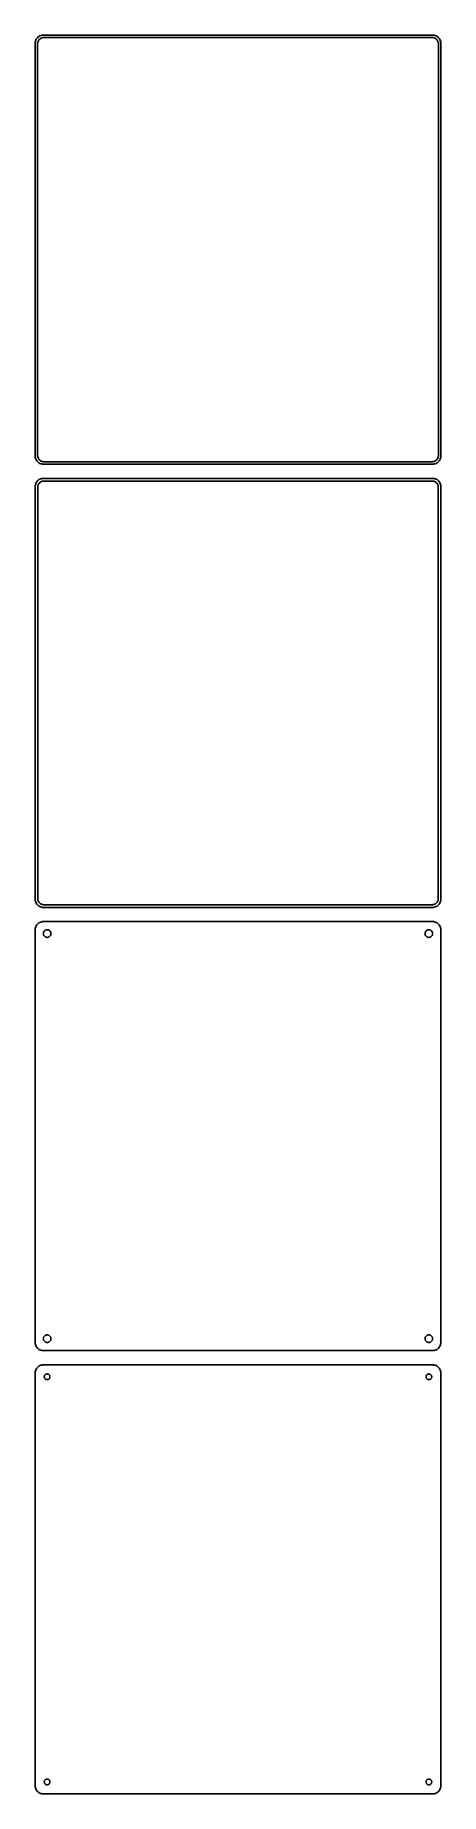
# Model space of a CAD drawing. Header units: metres. Extents: x -128 to 128, y 702 to 1809.
import ezdxf

# ---------------------------------------------------------------- set-up
doc = ezdxf.new("R2010")
doc.units = ezdxf.units.M

msp = doc.modelspace()

# ---------------------------------------------------------------- linework, layer by layer
for p, q in [((-127.461, 1804.63), (-127.5, 1804)), ((-127.343, 1805.24), (-127.461, 1804.63)), ((-127.149, 1805.84), (-127.343, 1805.24)), ((-126.882, 1806.41), (-127.149, 1805.84)), ((-126.545, 1806.94), (-126.882, 1806.41)), ((-126.145, 1807.42), (-126.545, 1806.94)), ((-125.687, 1807.85), (-126.145, 1807.42)), ((-125.968, 1804), (-125.874, 1804.49)), ((-125.874, 1804.49), (-125.719, 1804.97)), ((-125.719, 1804.97), (-125.505, 1805.43)), ((-125.179, 1808.22), (-125.687, 1807.85)), ((-125.505, 1805.43), (-125.236, 1805.85)), ((-125.236, 1805.85), (-124.916, 1806.24)), ((-124.629, 1808.52), (-125.179, 1808.22)), ((-124.916, 1806.24), (-124.55, 1806.58)), ((-124.045, 1808.76), (-124.629, 1808.52)), ((-124.55, 1806.58), (-124.143, 1806.88)), ((-124.143, 1806.88), (-123.703, 1807.12)), ((-123.437, 1808.91), (-124.045, 1808.76)), ((-123.703, 1807.12), (-123.236, 1807.3)), ((-122.814, 1808.99), (-123.437, 1808.91)), ((-123.236, 1807.3), (-122.75, 1807.43)), ((122.814, 1808.99), (-122.814, 1808.99)), ((-122.75, 1807.43), (-122.251, 1807.49)), ((-122.251, 1807.49), (122.251, 1807.49)), ((122.251, 1807.49), (122.75, 1807.43)), ((122.75, 1807.43), (123.236, 1807.3)), ((123.437, 1808.91), (122.814, 1808.99)), ((123.236, 1807.3), (123.703, 1807.12)), ((124.045, 1808.76), (123.437, 1808.91)), ((123.703, 1807.12), (124.143, 1806.88)), ((124.629, 1808.52), (124.045, 1808.76)), ((124.143, 1806.88), (124.55, 1806.58)), ((124.55, 1806.58), (124.916, 1806.24)), ((125.179, 1808.22), (124.629, 1808.52)), ((124.916, 1806.24), (125.236, 1805.85)), ((125.687, 1807.85), (125.179, 1808.22)), ((125.236, 1805.85), (125.505, 1805.43)), ((125.505, 1805.43), (125.719, 1804.97)), ((126.145, 1807.42), (125.687, 1807.85)), ((125.719, 1804.97), (125.874, 1804.49)), ((125.874, 1804.49), (125.968, 1804)), ((126.545, 1806.94), (126.145, 1807.42)), ((126.882, 1806.41), (126.545, 1806.94)), ((127.149, 1805.84), (126.882, 1806.41)), ((127.343, 1805.24), (127.149, 1805.84)), ((127.461, 1804.63), (127.343, 1805.24)), ((127.5, 1804), (127.461, 1804.63)), ((-127.5, 1804), (-127.5, 1544)), ((-126, 1803.5), (-125.968, 1804)), ((-126, 1544.5), (-126, 1803.5)), ((125.968, 1804), (126, 1803.5)), ((126, 1803.5), (126, 1544.5)), ((127.5, 1544), (127.5, 1804)), ((-127.5, 1544), (-127.461, 1543.37)), ((-127.461, 1543.37), (-127.343, 1542.76)), ((-127.343, 1542.76), (-127.149, 1542.16)), ((-127.149, 1542.16), (-126.882, 1541.59)), ((-126.882, 1541.59), (-126.545, 1541.06)), ((-126.545, 1541.06), (-126.145, 1540.58)), ((-126.145, 1540.58), (-125.687, 1540.15)), ((-125.968, 1544), (-126, 1544.5)), ((-125.874, 1543.51), (-125.968, 1544)), ((-125.719, 1543.03), (-125.874, 1543.51)), ((-125.505, 1542.57), (-125.719, 1543.03)), ((-125.687, 1540.15), (-125.179, 1539.78)), ((-125.236, 1542.15), (-125.505, 1542.57)), ((-124.916, 1541.76), (-125.236, 1542.15)), ((-125.179, 1539.78), (-124.629, 1539.48)), ((-124.55, 1541.42), (-124.916, 1541.76)), ((-124.629, 1539.48), (-124.045, 1539.24)), ((-124.143, 1541.12), (-124.55, 1541.42)), ((-123.703, 1540.88), (-124.143, 1541.12)), ((-124.045, 1539.24), (-123.437, 1539.09)), ((-123.236, 1540.7), (-123.703, 1540.88)), ((-123.437, 1539.09), (-122.814, 1539.01)), ((-122.75, 1540.57), (-123.236, 1540.7)), ((-122.814, 1539.01), (122.814, 1539.01)), ((-122.251, 1540.51), (-122.75, 1540.57)), ((122.251, 1540.51), (-122.251, 1540.51)), ((122.75, 1540.57), (122.251, 1540.51)), ((123.236, 1540.7), (122.75, 1540.57)), ((122.814, 1539.01), (123.437, 1539.09)), ((123.703, 1540.88), (123.236, 1540.7)), ((123.437, 1539.09), (124.045, 1539.24)), ((124.143, 1541.12), (123.703, 1540.88)), ((124.045, 1539.24), (124.629, 1539.48)), ((124.55, 1541.42), (124.143, 1541.12)), ((124.916, 1541.76), (124.55, 1541.42)), ((124.629, 1539.48), (125.179, 1539.78)), ((125.236, 1542.15), (124.916, 1541.76)), ((125.179, 1539.78), (125.687, 1540.15)), ((125.505, 1542.57), (125.236, 1542.15)), ((125.719, 1543.03), (125.505, 1542.57)), ((125.687, 1540.15), (126.145, 1540.58)), ((125.874, 1543.51), (125.719, 1543.03)), ((125.968, 1544), (125.874, 1543.51)), ((126, 1544.5), (125.968, 1544)), ((126.145, 1540.58), (126.545, 1541.06)), ((126.545, 1541.06), (126.882, 1541.59)), ((126.882, 1541.59), (127.149, 1542.16)), ((127.149, 1542.16), (127.343, 1542.76)), ((127.343, 1542.76), (127.461, 1543.37)), ((127.461, 1543.37), (127.5, 1544)), ((-126.545, 1527.94), (-126.882, 1527.41)), ((-126.145, 1528.42), (-126.545, 1527.94)), ((-125.687, 1528.85), (-126.145, 1528.42)), ((-125.179, 1529.22), (-125.687, 1528.85)), ((-124.629, 1529.52), (-125.179, 1529.22)), ((-124.045, 1529.76), (-124.629, 1529.52)), ((-124.469, 1527.48), (-124.075, 1527.77)), ((-124.075, 1527.77), (-123.649, 1528)), ((-123.437, 1529.91), (-124.045, 1529.76)), ((-123.649, 1528), (-123.197, 1528.18)), ((-122.814, 1529.99), (-123.437, 1529.91)), ((-123.197, 1528.18), (-122.726, 1528.3)), ((122.814, 1529.99), (-122.814, 1529.99)), ((-122.726, 1528.3), (-122.243, 1528.36)), ((-122.243, 1528.36), (122.243, 1528.36)), ((122.243, 1528.36), (122.726, 1528.3)), ((122.726, 1528.3), (123.197, 1528.18)), ((123.437, 1529.91), (122.814, 1529.99)), ((123.197, 1528.18), (123.649, 1528)), ((124.045, 1529.76), (123.437, 1529.91)), ((123.649, 1528), (124.075, 1527.77)), ((124.629, 1529.52), (124.045, 1529.76)), ((124.075, 1527.77), (124.469, 1527.48)), ((125.179, 1529.22), (124.629, 1529.52)), ((125.687, 1528.85), (125.179, 1529.22)), ((126.145, 1528.42), (125.687, 1528.85)), ((126.545, 1527.94), (126.145, 1528.42)), ((126.882, 1527.41), (126.545, 1527.94)), ((-127.461, 1525.63), (-127.5, 1525)), ((-127.5, 1525), (-127.5, 1265)), ((-127.343, 1526.24), (-127.461, 1525.63)), ((-127.149, 1526.84), (-127.343, 1526.24)), ((-126.882, 1527.41), (-127.149, 1526.84)), ((-125.873, 1524.5), (-125.842, 1524.99)), ((-125.873, 1265.5), (-125.873, 1524.5)), ((-125.842, 1524.99), (-125.751, 1525.46)), ((-125.751, 1525.46), (-125.601, 1525.93)), ((-125.601, 1525.93), (-125.394, 1526.37)), ((-125.394, 1526.37), (-125.133, 1526.78)), ((-125.133, 1526.78), (-124.823, 1527.15)), ((-124.823, 1527.15), (-124.469, 1527.48)), ((124.469, 1527.48), (124.823, 1527.15)), ((124.823, 1527.15), (125.133, 1526.78)), ((125.133, 1526.78), (125.394, 1526.37)), ((125.394, 1526.37), (125.601, 1525.93)), ((125.601, 1525.93), (125.751, 1525.46)), ((125.751, 1525.46), (125.842, 1524.99)), ((125.842, 1524.99), (125.873, 1524.5)), ((125.873, 1524.5), (125.873, 1265.5)), ((127.149, 1526.84), (126.882, 1527.41)), ((127.343, 1526.24), (127.149, 1526.84)), ((127.461, 1525.63), (127.343, 1526.24)), ((127.5, 1525), (127.461, 1525.63)), ((127.5, 1265), (127.5, 1525)), ((-127.5, 1265), (-127.461, 1264.37)), ((-127.461, 1264.37), (-127.343, 1263.76)), ((-127.343, 1263.76), (-127.149, 1263.16)), ((-127.149, 1263.16), (-126.882, 1262.59)), ((-126.882, 1262.59), (-126.545, 1262.06)), ((-126.545, 1262.06), (-126.145, 1261.58)), ((-125.842, 1265.01), (-125.873, 1265.5)), ((-125.751, 1264.54), (-125.842, 1265.01)), ((-125.601, 1264.07), (-125.751, 1264.54)), ((-125.394, 1263.63), (-125.601, 1264.07)), ((-125.133, 1263.22), (-125.394, 1263.63)), ((-124.823, 1262.85), (-125.133, 1263.22)), ((-124.469, 1262.52), (-124.823, 1262.85)), ((-124.075, 1262.23), (-124.469, 1262.52)), ((-123.649, 1262), (-124.075, 1262.23)), ((-123.197, 1261.82), (-123.649, 1262)), ((123.649, 1262), (123.197, 1261.82)), ((124.075, 1262.23), (123.649, 1262)), ((124.469, 1262.52), (124.075, 1262.23)), ((124.823, 1262.85), (124.469, 1262.52)), ((125.133, 1263.22), (124.823, 1262.85)), ((125.394, 1263.63), (125.133, 1263.22)), ((125.601, 1264.07), (125.394, 1263.63)), ((125.751, 1264.54), (125.601, 1264.07)), ((125.842, 1265.01), (125.751, 1264.54)), ((125.873, 1265.5), (125.842, 1265.01)), ((126.145, 1261.58), (126.545, 1262.06)), ((126.545, 1262.06), (126.882, 1262.59)), ((126.882, 1262.59), (127.149, 1263.16)), ((127.149, 1263.16), (127.343, 1263.76)), ((127.343, 1263.76), (127.461, 1264.37)), ((127.461, 1264.37), (127.5, 1265)), ((-126.145, 1261.58), (-125.687, 1261.15)), ((-125.687, 1261.15), (-125.179, 1260.78)), ((-125.179, 1260.78), (-124.629, 1260.48)), ((-124.629, 1260.48), (-124.045, 1260.24)), ((-124.045, 1260.24), (-123.437, 1260.09)), ((-123.437, 1250.91), (-124.045, 1250.76)), ((-123.437, 1260.09), (-122.814, 1260.01)), ((-122.814, 1250.99), (-123.437, 1250.91)), ((-122.726, 1261.7), (-123.197, 1261.82)), ((-122.814, 1260.01), (122.814, 1260.01)), ((122.814, 1250.99), (-122.814, 1250.99)), ((-122.243, 1261.64), (-122.726, 1261.7)), ((122.243, 1261.64), (-122.243, 1261.64)), ((122.726, 1261.7), (122.243, 1261.64)), ((123.197, 1261.82), (122.726, 1261.7)), ((122.814, 1260.01), (123.437, 1260.09)), ((123.437, 1250.91), (122.814, 1250.99)), ((123.437, 1260.09), (124.045, 1260.24)), ((124.045, 1250.76), (123.437, 1250.91)), ((124.045, 1260.24), (124.629, 1260.48)), ((124.629, 1260.48), (125.179, 1260.78)), ((125.179, 1260.78), (125.687, 1261.15)), ((125.687, 1261.15), (126.145, 1261.58)), ((-127.461, 1246.63), (-127.5, 1246)), ((-127.5, 1246), (-127.5, 986)), ((-127.343, 1247.24), (-127.461, 1246.63)), ((-127.149, 1247.84), (-127.343, 1247.24)), ((-126.882, 1248.41), (-127.149, 1247.84)), ((-126.545, 1248.94), (-126.882, 1248.41)), ((-126.145, 1249.42), (-126.545, 1248.94)), ((-125.687, 1249.85), (-126.145, 1249.42)), ((-125.179, 1250.22), (-125.687, 1249.85)), ((-124.629, 1250.52), (-125.179, 1250.22)), ((-124.045, 1250.76), (-124.629, 1250.52)), ((-122.4, 1243.5), (-122.381, 1243.8)), ((-122.381, 1243.2), (-122.4, 1243.5)), ((-122.381, 1243.8), (-122.325, 1244.1)), ((-122.325, 1242.9), (-122.381, 1243.2)), ((-122.325, 1244.1), (-122.231, 1244.38)), ((-122.231, 1242.62), (-122.325, 1242.9)), ((-122.231, 1244.38), (-122.103, 1244.66)), ((-122.103, 1242.34), (-122.231, 1242.62)), ((-122.103, 1244.66), (-121.942, 1244.91)), ((-121.942, 1242.09), (-122.103, 1242.34)), ((-121.942, 1244.91), (-121.75, 1245.14)), ((-121.75, 1241.86), (-121.942, 1242.09)), ((-121.75, 1245.14), (-121.53, 1245.35)), ((-121.53, 1241.65), (-121.75, 1241.86)), ((-121.53, 1245.35), (-121.286, 1245.53)), ((-121.286, 1241.47), (-121.53, 1241.65)), ((-121.286, 1245.53), (-121.022, 1245.67)), ((-121.022, 1241.33), (-121.286, 1241.47)), ((-121.022, 1245.67), (-120.742, 1245.78)), ((-120.742, 1241.22), (-121.022, 1241.33)), ((-120.742, 1245.78), (-120.45, 1245.86)), ((-120.45, 1241.14), (-120.742, 1241.22)), ((-120.45, 1245.86), (-120.151, 1245.9)), ((-120.151, 1241.1), (-120.45, 1241.14)), ((-120.151, 1245.9), (-119.849, 1245.9)), ((-119.849, 1241.1), (-120.151, 1241.1)), ((-119.849, 1245.9), (-119.55, 1245.86)), ((-119.55, 1241.14), (-119.849, 1241.1)), ((-119.55, 1245.86), (-119.258, 1245.78)), ((-119.258, 1241.22), (-119.55, 1241.14)), ((-119.258, 1245.78), (-118.978, 1245.67)), ((-118.978, 1241.33), (-119.258, 1241.22)), ((-118.978, 1245.67), (-118.714, 1245.53)), ((-118.714, 1241.47), (-118.978, 1241.33)), ((-118.714, 1245.53), (-118.47, 1245.35)), ((-118.47, 1241.65), (-118.714, 1241.47)), ((-118.47, 1245.35), (-118.25, 1245.14)), ((-118.25, 1241.86), (-118.47, 1241.65)), ((-118.25, 1245.14), (-118.058, 1244.91)), ((-118.058, 1242.09), (-118.25, 1241.86)), ((-118.058, 1244.91), (-117.897, 1244.66)), ((-117.897, 1242.34), (-118.058, 1242.09)), ((-117.897, 1244.66), (-117.769, 1244.38)), ((-117.769, 1242.62), (-117.897, 1242.34)), ((-117.769, 1244.38), (-117.675, 1244.1)), ((-117.675, 1242.9), (-117.769, 1242.62)), ((-117.675, 1244.1), (-117.619, 1243.8)), ((-117.619, 1243.2), (-117.675, 1242.9)), ((-117.619, 1243.8), (-117.6, 1243.5)), ((-117.6, 1243.5), (-117.619, 1243.2)), ((117.6, 1243.5), (117.619, 1243.8)), ((117.619, 1243.2), (117.6, 1243.5)), ((117.619, 1243.8), (117.675, 1244.1)), ((117.675, 1242.9), (117.619, 1243.2)), ((117.675, 1244.1), (117.769, 1244.38)), ((117.769, 1242.62), (117.675, 1242.9)), ((117.769, 1244.38), (117.897, 1244.66)), ((117.897, 1242.34), (117.769, 1242.62)), ((117.897, 1244.66), (118.058, 1244.91)), ((118.058, 1242.09), (117.897, 1242.34)), ((118.058, 1244.91), (118.25, 1245.14)), ((118.25, 1241.86), (118.058, 1242.09)), ((118.25, 1245.14), (118.47, 1245.35)), ((118.47, 1241.65), (118.25, 1241.86)), ((118.47, 1245.35), (118.714, 1245.53)), ((118.714, 1241.47), (118.47, 1241.65)), ((118.714, 1245.53), (118.978, 1245.67)), ((118.978, 1241.33), (118.714, 1241.47)), ((118.978, 1245.67), (119.258, 1245.78)), ((119.258, 1241.22), (118.978, 1241.33)), ((119.258, 1245.78), (119.55, 1245.86)), ((119.55, 1241.14), (119.258, 1241.22)), ((119.55, 1245.86), (119.849, 1245.9)), ((119.849, 1241.1), (119.55, 1241.14)), ((119.849, 1245.9), (120.151, 1245.9)), ((120.151, 1241.1), (119.849, 1241.1)), ((120.151, 1245.9), (120.45, 1245.86)), ((120.45, 1241.14), (120.151, 1241.1)), ((120.45, 1245.86), (120.742, 1245.78)), ((120.742, 1241.22), (120.45, 1241.14)), ((120.742, 1245.78), (121.022, 1245.67)), ((121.022, 1241.33), (120.742, 1241.22)), ((121.022, 1245.67), (121.286, 1245.53)), ((121.286, 1241.47), (121.022, 1241.33)), ((121.286, 1245.53), (121.53, 1245.35)), ((121.53, 1241.65), (121.286, 1241.47)), ((121.53, 1245.35), (121.75, 1245.14)), ((121.75, 1241.86), (121.53, 1241.65)), ((121.75, 1245.14), (121.942, 1244.91)), ((121.942, 1242.09), (121.75, 1241.86)), ((121.942, 1244.91), (122.103, 1244.66)), ((122.103, 1242.34), (121.942, 1242.09)), ((122.103, 1244.66), (122.231, 1244.38)), ((122.231, 1242.62), (122.103, 1242.34)), ((122.231, 1244.38), (122.325, 1244.1)), ((122.325, 1242.9), (122.231, 1242.62)), ((122.325, 1244.1), (122.381, 1243.8)), ((122.381, 1243.2), (122.325, 1242.9)), ((122.381, 1243.8), (122.4, 1243.5)), ((122.4, 1243.5), (122.381, 1243.2)), ((124.629, 1250.52), (124.045, 1250.76)), ((125.179, 1250.22), (124.629, 1250.52)), ((125.687, 1249.85), (125.179, 1250.22)), ((126.145, 1249.42), (125.687, 1249.85)), ((126.545, 1248.94), (126.145, 1249.42)), ((126.882, 1248.41), (126.545, 1248.94)), ((127.149, 1247.84), (126.882, 1248.41)), ((127.343, 1247.24), (127.149, 1247.84)), ((127.461, 1246.63), (127.343, 1247.24)), ((127.5, 1246), (127.461, 1246.63)), ((127.5, 986), (127.5, 1246)), ((-127.5, 986), (-127.461, 985.373)), ((-127.461, 985.373), (-127.343, 984.757)), ((-122.4, 988.5), (-122.381, 988.801)), ((-122.381, 988.199), (-122.4, 988.5)), ((-122.381, 988.801), (-122.325, 989.097)), ((-122.325, 987.903), (-122.381, 988.199)), ((-122.325, 989.097), (-122.231, 989.383)), ((-122.231, 987.617), (-122.325, 987.903)), ((-122.231, 989.383), (-122.103, 989.656)), ((-122.103, 987.344), (-122.231, 987.617)), ((-122.103, 989.656), (-121.942, 989.911)), ((-121.942, 987.089), (-122.103, 987.344)), ((-121.942, 989.911), (-121.75, 990.143)), ((-121.75, 986.857), (-121.942, 987.089)), ((-121.75, 990.143), (-121.53, 990.349)), ((-121.53, 986.651), (-121.75, 986.857)), ((-121.53, 990.349), (-121.286, 990.526)), ((-121.286, 986.474), (-121.53, 986.651)), ((-121.286, 990.526), (-121.022, 990.672)), ((-121.022, 986.328), (-121.286, 986.474)), ((-121.022, 990.672), (-120.742, 990.783)), ((-120.742, 986.217), (-121.022, 986.328)), ((-120.742, 990.783), (-120.45, 990.857)), ((-120.45, 986.143), (-120.742, 986.217)), ((-120.45, 990.857), (-120.151, 990.895)), ((-120.151, 986.105), (-120.45, 986.143)), ((-120.151, 990.895), (-119.849, 990.895)), ((-119.849, 986.105), (-120.151, 986.105)), ((-119.849, 990.895), (-119.55, 990.857)), ((-119.55, 986.143), (-119.849, 986.105)), ((-119.55, 990.857), (-119.258, 990.783)), ((-119.258, 986.217), (-119.55, 986.143)), ((-119.258, 990.783), (-118.978, 990.672)), ((-118.978, 986.328), (-119.258, 986.217)), ((-118.978, 990.672), (-118.714, 990.526)), ((-118.714, 986.474), (-118.978, 986.328)), ((-118.714, 990.526), (-118.47, 990.349)), ((-118.47, 986.651), (-118.714, 986.474)), ((-118.47, 990.349), (-118.25, 990.143)), ((-118.25, 986.857), (-118.47, 986.651)), ((-118.25, 990.143), (-118.058, 989.911)), ((-118.058, 987.089), (-118.25, 986.857)), ((-118.058, 989.911), (-117.897, 989.656)), ((-117.897, 987.344), (-118.058, 987.089)), ((-117.897, 989.656), (-117.769, 989.383)), ((-117.769, 987.617), (-117.897, 987.344)), ((-117.769, 989.383), (-117.675, 989.097)), ((-117.675, 987.903), (-117.769, 987.617)), ((-117.675, 989.097), (-117.619, 988.801)), ((-117.619, 988.199), (-117.675, 987.903)), ((-117.619, 988.801), (-117.6, 988.5)), ((-117.6, 988.5), (-117.619, 988.199)), ((117.6, 988.5), (117.619, 988.801)), ((117.619, 988.199), (117.6, 988.5)), ((117.619, 988.801), (117.675, 989.097)), ((117.675, 987.903), (117.619, 988.199)), ((117.675, 989.097), (117.769, 989.383)), ((117.769, 987.617), (117.675, 987.903)), ((117.769, 989.383), (117.897, 989.656)), ((117.897, 987.344), (117.769, 987.617)), ((117.897, 989.656), (118.058, 989.911)), ((118.058, 987.089), (117.897, 987.344)), ((118.058, 989.911), (118.25, 990.143)), ((118.25, 986.857), (118.058, 987.089)), ((118.25, 990.143), (118.47, 990.349)), ((118.47, 986.651), (118.25, 986.857)), ((118.47, 990.349), (118.714, 990.526)), ((118.714, 986.474), (118.47, 986.651)), ((118.714, 990.526), (118.978, 990.672)), ((118.978, 986.328), (118.714, 986.474)), ((118.978, 990.672), (119.258, 990.783)), ((119.258, 986.217), (118.978, 986.328)), ((119.258, 990.783), (119.55, 990.857)), ((119.55, 986.143), (119.258, 986.217)), ((119.55, 990.857), (119.849, 990.895)), ((119.849, 986.105), (119.55, 986.143)), ((119.849, 990.895), (120.151, 990.895)), ((120.151, 986.105), (119.849, 986.105)), ((120.151, 990.895), (120.45, 990.857)), ((120.45, 986.143), (120.151, 986.105)), ((120.45, 990.857), (120.742, 990.783)), ((120.742, 986.217), (120.45, 986.143)), ((120.742, 990.783), (121.022, 990.672)), ((121.022, 986.328), (120.742, 986.217)), ((121.022, 990.672), (121.286, 990.526)), ((121.286, 986.474), (121.022, 986.328)), ((121.286, 990.526), (121.53, 990.349)), ((121.53, 986.651), (121.286, 986.474)), ((121.53, 990.349), (121.75, 990.143)), ((121.75, 986.857), (121.53, 986.651)), ((121.75, 990.143), (121.942, 989.911)), ((121.942, 987.089), (121.75, 986.857)), ((121.942, 989.911), (122.103, 989.656)), ((122.103, 987.344), (121.942, 987.089)), ((122.103, 989.656), (122.231, 989.383)), ((122.231, 987.617), (122.103, 987.344)), ((122.231, 989.383), (122.325, 989.097)), ((122.325, 987.903), (122.231, 987.617)), ((122.325, 989.097), (122.381, 988.801)), ((122.381, 988.199), (122.325, 987.903)), ((122.381, 988.801), (122.4, 988.5)), ((122.4, 988.5), (122.381, 988.199)), ((127.343, 984.757), (127.461, 985.373)), ((127.461, 985.373), (127.5, 986)), ((-127.343, 984.757), (-127.149, 984.159)), ((-127.149, 984.159), (-126.882, 983.591)), ((-126.882, 983.591), (-126.545, 983.061)), ((-126.545, 983.061), (-126.145, 982.577)), ((-126.145, 982.577), (-125.687, 982.147)), ((-125.687, 982.147), (-125.179, 981.778)), ((-125.179, 981.778), (-124.629, 981.476)), ((-124.629, 981.476), (-124.045, 981.245)), ((-124.045, 981.245), (-123.437, 981.089)), ((-123.437, 981.089), (-122.814, 981.01)), ((-122.814, 981.01), (122.814, 981.01)), ((122.814, 981.01), (123.437, 981.089)), ((123.437, 981.089), (124.045, 981.245)), ((124.045, 981.245), (124.629, 981.476)), ((124.629, 981.476), (125.179, 981.778)), ((125.179, 981.778), (125.687, 982.147)), ((125.687, 982.147), (126.145, 982.577)), ((126.145, 982.577), (126.545, 983.061)), ((126.545, 983.061), (126.882, 983.591)), ((126.882, 983.591), (127.149, 984.159)), ((127.149, 984.159), (127.343, 984.757)), ((-127.461, 967.627), (-127.5, 967)), ((-127.5, 967), (-127.5, 707)), ((-127.343, 968.243), (-127.461, 967.627)), ((-127.149, 968.841), (-127.343, 968.243)), ((-126.882, 969.409), (-127.149, 968.841)), ((-126.545, 969.939), (-126.882, 969.409)), ((-126.145, 970.423), (-126.545, 969.939)), ((-125.687, 970.853), (-126.145, 970.423)), ((-125.179, 971.222), (-125.687, 970.853)), ((-124.629, 971.524), (-125.179, 971.222)), ((-124.045, 971.755), (-124.629, 971.524)), ((-123.437, 971.911), (-124.045, 971.755)), ((-122.814, 971.99), (-123.437, 971.911)), ((122.814, 971.99), (-122.814, 971.99)), ((-121.8, 964.5), (-121.786, 964.726)), ((-121.786, 964.274), (-121.8, 964.5)), ((-121.786, 964.726), (-121.743, 964.948)), ((-121.743, 964.052), (-121.786, 964.274)), ((-121.743, 964.948), (-121.674, 965.163)), ((-121.674, 963.837), (-121.743, 964.052)), ((-121.674, 965.163), (-121.577, 965.367)), ((-121.577, 963.633), (-121.674, 963.837)), ((-121.577, 965.367), (-121.456, 965.558)), ((-121.456, 963.442), (-121.577, 963.633)), ((-121.456, 965.558), (-121.312, 965.732)), ((-121.312, 963.268), (-121.456, 963.442)), ((-121.312, 965.732), (-121.147, 965.887)), ((-121.147, 963.113), (-121.312, 963.268)), ((-121.147, 965.887), (-120.964, 966.02)), ((-120.964, 962.98), (-121.147, 963.113)), ((-120.964, 966.02), (-120.766, 966.129)), ((-120.766, 966.129), (-120.556, 966.212)), ((-120.556, 966.212), (-120.337, 966.268)), ((-120.337, 966.268), (-120.113, 966.296)), ((-120.113, 966.296), (-119.887, 966.296)), ((-119.887, 966.296), (-119.663, 966.268)), ((-119.663, 966.268), (-119.444, 966.212)), ((-119.444, 966.212), (-119.234, 966.129)), ((-119.234, 966.129), (-119.036, 966.02)), ((-119.036, 966.02), (-118.853, 965.887)), ((-118.853, 963.113), (-119.036, 962.98)), ((-118.853, 965.887), (-118.688, 965.732)), ((-118.688, 963.268), (-118.853, 963.113)), ((-118.688, 965.732), (-118.544, 965.558)), ((-118.544, 963.442), (-118.688, 963.268)), ((-118.544, 965.558), (-118.423, 965.367)), ((-118.423, 963.633), (-118.544, 963.442)), ((-118.423, 965.367), (-118.326, 965.163)), ((-118.326, 963.837), (-118.423, 963.633)), ((-118.326, 965.163), (-118.257, 964.948)), ((-118.257, 964.052), (-118.326, 963.837)), ((-118.257, 964.948), (-118.214, 964.726)), ((-118.214, 964.274), (-118.257, 964.052)), ((-118.214, 964.726), (-118.2, 964.5)), ((-118.2, 964.5), (-118.214, 964.274)), ((118.2, 964.5), (118.214, 964.726)), ((118.214, 964.274), (118.2, 964.5)), ((118.214, 964.726), (118.257, 964.948)), ((118.257, 964.052), (118.214, 964.274)), ((118.257, 964.948), (118.326, 965.163)), ((118.326, 963.837), (118.257, 964.052)), ((118.326, 965.163), (118.423, 965.367)), ((118.423, 963.633), (118.326, 963.837)), ((118.423, 965.367), (118.544, 965.558)), ((118.544, 963.442), (118.423, 963.633)), ((118.544, 965.558), (118.688, 965.732)), ((118.688, 963.268), (118.544, 963.442)), ((118.688, 965.732), (118.853, 965.887)), ((118.853, 963.113), (118.688, 963.268)), ((118.853, 965.887), (119.036, 966.02)), ((119.036, 962.98), (118.853, 963.113)), ((119.036, 966.02), (119.234, 966.129)), ((119.234, 966.129), (119.444, 966.212)), ((119.444, 966.212), (119.663, 966.268)), ((119.663, 966.268), (119.887, 966.296)), ((119.887, 966.296), (120.113, 966.296)), ((120.113, 966.296), (120.337, 966.268)), ((120.337, 966.268), (120.556, 966.212)), ((120.556, 966.212), (120.766, 966.129)), ((120.766, 966.129), (120.964, 966.02)), ((120.964, 966.02), (121.147, 965.887)), ((121.147, 963.113), (120.964, 962.98)), ((121.147, 965.887), (121.312, 965.732)), ((121.312, 963.268), (121.147, 963.113)), ((121.312, 965.732), (121.456, 965.558)), ((121.456, 963.442), (121.312, 963.268)), ((121.456, 965.558), (121.577, 965.367)), ((121.577, 963.633), (121.456, 963.442)), ((121.577, 965.367), (121.674, 965.163)), ((121.674, 963.837), (121.577, 963.633)), ((121.674, 965.163), (121.743, 964.948)), ((121.743, 964.052), (121.674, 963.837)), ((121.743, 964.948), (121.786, 964.726)), ((121.786, 964.274), (121.743, 964.052)), ((121.786, 964.726), (121.8, 964.5)), ((121.8, 964.5), (121.786, 964.274)), ((123.437, 971.911), (122.814, 971.99)), ((124.045, 971.755), (123.437, 971.911)), ((124.629, 971.524), (124.045, 971.755)), ((125.179, 971.222), (124.629, 971.524)), ((125.687, 970.853), (125.179, 971.222)), ((126.145, 970.423), (125.687, 970.853)), ((126.545, 969.939), (126.145, 970.423)), ((126.882, 969.409), (126.545, 969.939)), ((127.149, 968.841), (126.882, 969.409)), ((127.343, 968.243), (127.149, 968.841)), ((127.461, 967.627), (127.343, 968.243)), ((127.5, 967), (127.461, 967.627)), ((127.5, 707), (127.5, 967)), ((-120.766, 962.871), (-120.964, 962.98)), ((-120.556, 962.788), (-120.766, 962.871)), ((-120.337, 962.732), (-120.556, 962.788)), ((-120.113, 962.704), (-120.337, 962.732)), ((-119.887, 962.704), (-120.113, 962.704)), ((-119.663, 962.732), (-119.887, 962.704)), ((-119.444, 962.788), (-119.663, 962.732)), ((-119.234, 962.871), (-119.444, 962.788)), ((-119.036, 962.98), (-119.234, 962.871)), ((119.234, 962.871), (119.036, 962.98)), ((119.444, 962.788), (119.234, 962.871)), ((119.663, 962.732), (119.444, 962.788)), ((119.887, 962.704), (119.663, 962.732)), ((120.113, 962.704), (119.887, 962.704)), ((120.337, 962.732), (120.113, 962.704)), ((120.556, 962.788), (120.337, 962.732)), ((120.766, 962.871), (120.556, 962.788)), ((120.964, 962.98), (120.766, 962.871)), ((-121.8, 709.5), (-121.786, 709.726)), ((-121.786, 709.274), (-121.8, 709.5)), ((-121.786, 709.726), (-121.743, 709.948)), ((-121.743, 709.052), (-121.786, 709.274)), ((-121.743, 709.948), (-121.674, 710.163)), ((-121.674, 708.837), (-121.743, 709.052)), ((-121.674, 710.163), (-121.577, 710.367)), ((-121.577, 708.633), (-121.674, 708.837)), ((-121.577, 710.367), (-121.456, 710.558)), ((-121.456, 708.442), (-121.577, 708.633)), ((-121.456, 710.558), (-121.312, 710.732)), ((-121.312, 710.732), (-121.147, 710.887)), ((-121.147, 710.887), (-120.964, 711.02)), ((-120.964, 711.02), (-120.766, 711.129)), ((-120.766, 711.129), (-120.556, 711.212)), ((-120.556, 711.212), (-120.337, 711.268)), ((-120.337, 711.268), (-120.113, 711.296)), ((-120.113, 711.296), (-119.887, 711.296)), ((-119.887, 711.296), (-119.663, 711.268)), ((-119.663, 711.268), (-119.444, 711.212)), ((-119.444, 711.212), (-119.234, 711.129)), ((-119.234, 711.129), (-119.036, 711.02)), ((-119.036, 711.02), (-118.853, 710.887)), ((-118.853, 710.887), (-118.688, 710.732)), ((-118.688, 710.732), (-118.544, 710.558)), ((-118.544, 710.558), (-118.423, 710.367)), ((-118.423, 708.633), (-118.544, 708.442)), ((-118.423, 710.367), (-118.326, 710.163)), ((-118.326, 708.837), (-118.423, 708.633)), ((-118.326, 710.163), (-118.257, 709.948)), ((-118.257, 709.052), (-118.326, 708.837)), ((-118.257, 709.948), (-118.214, 709.726)), ((-118.214, 709.274), (-118.257, 709.052)), ((-118.214, 709.726), (-118.2, 709.5)), ((-118.2, 709.5), (-118.214, 709.274)), ((118.2, 709.5), (118.214, 709.726)), ((118.214, 709.274), (118.2, 709.5)), ((118.214, 709.726), (118.257, 709.948)), ((118.257, 709.052), (118.214, 709.274)), ((118.257, 709.948), (118.326, 710.163)), ((118.326, 708.837), (118.257, 709.052)), ((118.326, 710.163), (118.423, 710.367)), ((118.423, 708.633), (118.326, 708.837)), ((118.423, 710.367), (118.544, 710.558)), ((118.544, 708.442), (118.423, 708.633)), ((118.544, 710.558), (118.688, 710.732)), ((118.688, 710.732), (118.853, 710.887)), ((118.853, 710.887), (119.036, 711.02)), ((119.036, 711.02), (119.234, 711.129)), ((119.234, 711.129), (119.444, 711.212)), ((119.444, 711.212), (119.663, 711.268)), ((119.663, 711.268), (119.887, 711.296)), ((119.887, 711.296), (120.113, 711.296)), ((120.113, 711.296), (120.337, 711.268)), ((120.337, 711.268), (120.556, 711.212)), ((120.556, 711.212), (120.766, 711.129)), ((120.766, 711.129), (120.964, 711.02)), ((120.964, 711.02), (121.147, 710.887)), ((121.147, 710.887), (121.312, 710.732)), ((121.312, 710.732), (121.456, 710.558)), ((121.456, 710.558), (121.577, 710.367)), ((121.577, 708.633), (121.456, 708.442)), ((121.577, 710.367), (121.674, 710.163)), ((121.674, 708.837), (121.577, 708.633)), ((121.674, 710.163), (121.743, 709.948)), ((121.743, 709.052), (121.674, 708.837)), ((121.743, 709.948), (121.786, 709.726)), ((121.786, 709.274), (121.743, 709.052)), ((121.786, 709.726), (121.8, 709.5)), ((121.8, 709.5), (121.786, 709.274)), ((-127.5, 707), (-127.461, 706.373)), ((-127.461, 706.373), (-127.343, 705.757)), ((-127.343, 705.757), (-127.149, 705.159)), ((-127.149, 705.159), (-126.882, 704.591)), ((-126.882, 704.591), (-126.545, 704.061)), ((-126.545, 704.061), (-126.145, 703.577)), ((-126.145, 703.577), (-125.687, 703.147)), ((-125.687, 703.147), (-125.179, 702.778)), ((-125.179, 702.778), (-124.629, 702.476)), ((-124.629, 702.476), (-124.045, 702.245)), ((-124.045, 702.245), (-123.437, 702.089)), ((-123.437, 702.089), (-122.814, 702.01)), ((-122.814, 702.01), (122.814, 702.01)), ((-121.312, 708.268), (-121.456, 708.442)), ((-121.147, 708.113), (-121.312, 708.268)), ((-120.964, 707.98), (-121.147, 708.113)), ((-120.766, 707.871), (-120.964, 707.98)), ((-120.556, 707.788), (-120.766, 707.871)), ((-120.337, 707.732), (-120.556, 707.788)), ((-120.113, 707.704), (-120.337, 707.732)), ((-119.887, 707.704), (-120.113, 707.704)), ((-119.663, 707.732), (-119.887, 707.704)), ((-119.444, 707.788), (-119.663, 707.732)), ((-119.234, 707.871), (-119.444, 707.788)), ((-119.036, 707.98), (-119.234, 707.871)), ((-118.853, 708.113), (-119.036, 707.98)), ((-118.688, 708.268), (-118.853, 708.113)), ((-118.544, 708.442), (-118.688, 708.268)), ((118.688, 708.268), (118.544, 708.442)), ((118.853, 708.113), (118.688, 708.268)), ((119.036, 707.98), (118.853, 708.113)), ((119.234, 707.871), (119.036, 707.98)), ((119.444, 707.788), (119.234, 707.871)), ((119.663, 707.732), (119.444, 707.788)), ((119.887, 707.704), (119.663, 707.732)), ((120.113, 707.704), (119.887, 707.704)), ((120.337, 707.732), (120.113, 707.704)), ((120.556, 707.788), (120.337, 707.732)), ((120.766, 707.871), (120.556, 707.788)), ((120.964, 707.98), (120.766, 707.871)), ((121.147, 708.113), (120.964, 707.98)), ((121.312, 708.268), (121.147, 708.113)), ((121.456, 708.442), (121.312, 708.268)), ((122.814, 702.01), (123.437, 702.089)), ((123.437, 702.089), (124.045, 702.245)), ((124.045, 702.245), (124.629, 702.476)), ((124.629, 702.476), (125.179, 702.778)), ((125.179, 702.778), (125.687, 703.147)), ((125.687, 703.147), (126.145, 703.577)), ((126.145, 703.577), (126.545, 704.061)), ((126.545, 704.061), (126.882, 704.591)), ((126.882, 704.591), (127.149, 705.159)), ((127.149, 705.159), (127.343, 705.757)), ((127.343, 705.757), (127.461, 706.373)), ((127.461, 706.373), (127.5, 707))]:
    msp.add_line(p, q)

doc.saveas('drawing.dxf')
